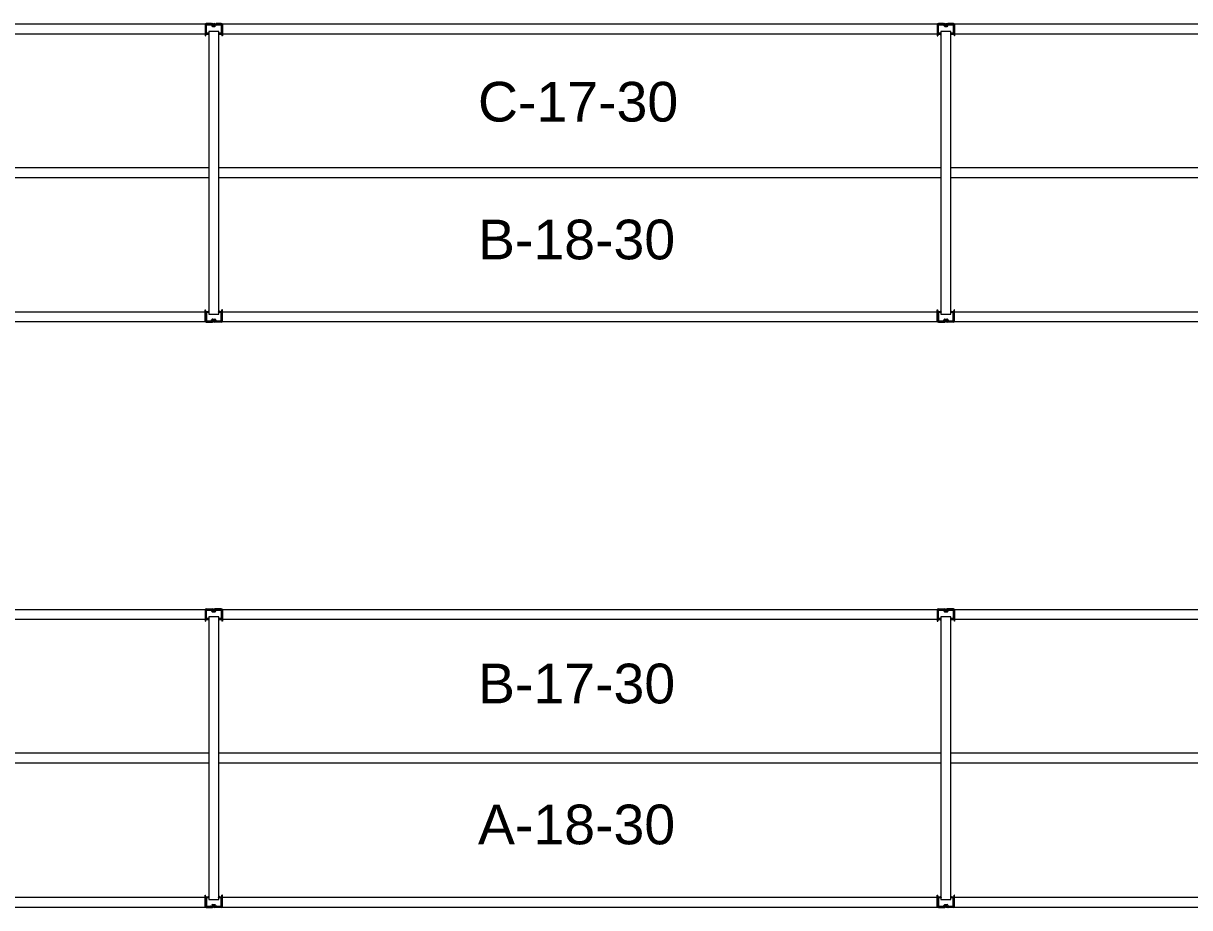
# Model space of a CAD drawing. Header units: inches. Extents: x 2743 to 10591, y -1604 to 5792.
# Drawn here: x 3380.9 to 3616.1, y -746.5 to -568.2 of the extents above; entities that cross this region are included whole.
import ezdxf

# ---------------------------------------------------------------- set-up
doc = ezdxf.new("R2010")
doc.units = ezdxf.units.IN
doc.header["$LTSCALE"] = 0.1875
doc.header["$MEASUREMENT"] = 0
for name, color, linetype, lineweight in [('22 Dimension', 7, 'Continuous', 5), ('32 Echelle', 160, 'Continuous', 15), ('33 Poutre', 30, 'Continuous', 15)]:
    doc.layers.add(name, color=color, linetype=linetype, lineweight=lineweight)
doc.styles.add('arial', font='')
doc.styles.get('arial').set_extended_font_data('Arial')

msp = doc.modelspace()

# ---------------------------------------------------------------- hatches: boundary and pattern name
at = {"layer": '32 Echelle'}
for points in [[(3418.33382, -570.52988), (3418.33382, -570.34238), (3418.14632, -570.34238)], [(3418.33382, -570.52988), (3418.33382, -570.34238), (3418.14632, -570.34238)], [(3420.33382, -570.52988), (3420.33382, -570.34238), (3420.52132, -570.34238)], [(3420.33382, -570.52988), (3420.33382, -570.34238), (3420.52132, -570.34238)], [(3565.95882, -570.52988), (3565.95882, -570.34238), (3565.77132, -570.34238)], [(3565.95882, -570.52988), (3565.95882, -570.34238), (3565.77132, -570.34238)], [(3567.95882, -570.52988), (3567.95882, -570.34238), (3568.14632, -570.34238)], [(3567.95882, -570.52988), (3567.95882, -570.34238), (3568.14632, -570.34238)], [(3418.33382, -626.15488), (3418.33382, -626.34238), (3418.14632, -626.34238)], [(3418.33382, -626.15488), (3418.33382, -626.34238), (3418.14632, -626.34238)], [(3420.33382, -626.15488), (3420.33382, -626.34238), (3420.52132, -626.34238)], [(3420.33382, -626.15488), (3420.33382, -626.34238), (3420.52132, -626.34238)], [(3565.95882, -626.15488), (3565.95882, -626.34238), (3565.77132, -626.34238)], [(3565.95882, -626.15488), (3565.95882, -626.34238), (3565.77132, -626.34238)], [(3567.95882, -626.15488), (3567.95882, -626.34238), (3568.14632, -626.34238)], [(3567.95882, -626.15488), (3567.95882, -626.34238), (3568.14632, -626.34238)], [(3418.33382, -688.52988), (3418.33382, -688.34238), (3418.14632, -688.34238)], [(3418.33382, -688.52988), (3418.33382, -688.34238), (3418.14632, -688.34238)], [(3420.33382, -688.52988), (3420.33382, -688.34238), (3420.52132, -688.34238)], [(3420.33382, -688.52988), (3420.33382, -688.34238), (3420.52132, -688.34238)], [(3565.95882, -688.52988), (3565.95882, -688.34238), (3565.77132, -688.34238)], [(3565.95882, -688.52988), (3565.95882, -688.34238), (3565.77132, -688.34238)], [(3567.95882, -688.52988), (3567.95882, -688.34238), (3568.14632, -688.34238)], [(3567.95882, -688.52988), (3567.95882, -688.34238), (3568.14632, -688.34238)], [(3418.33382, -744.15488), (3418.33382, -744.34238), (3418.14632, -744.34238)], [(3418.33382, -744.15488), (3418.33382, -744.34238), (3418.14632, -744.34238)], [(3420.33382, -744.15488), (3420.33382, -744.34238), (3420.52132, -744.34238)], [(3420.33382, -744.15488), (3420.33382, -744.34238), (3420.52132, -744.34238)], [(3565.95882, -744.15488), (3565.95882, -744.34238), (3565.77132, -744.34238)], [(3565.95882, -744.15488), (3565.95882, -744.34238), (3565.77132, -744.34238)], [(3567.95882, -744.15488), (3567.95882, -744.34238), (3568.14632, -744.34238)], [(3567.95882, -744.15488), (3567.95882, -744.34238), (3568.14632, -744.34238)]]:
    msp.add_hatch(color=256, dxfattribs=at).paths.add_polyline_path(points)

# ---------------------------------------------------------------- linework, layer by layer
at = {"layer": '22 Dimension'}
for p, q in [((3418.33382, -597.34238), (3272.70882, -597.34238)), ((3418.33382, -599.34238), (3272.70882, -599.34238)), ((3565.95882, -597.34238), (3420.33382, -597.34238)), ((3565.95882, -599.34238), (3420.33382, -599.34238)), ((3713.58382, -597.34238), (3567.95882, -597.34238)), ((3713.58382, -599.34238), (3567.95882, -599.34238)), ((3418.33382, -715.34238), (3272.70882, -715.34238)), ((3565.95882, -715.34238), (3420.33382, -715.34238)), ((3713.58382, -715.34238), (3567.95882, -715.34238)), ((3418.33382, -717.34238), (3272.70882, -717.34238)), ((3565.95882, -717.34238), (3420.33382, -717.34238)), ((3713.58382, -717.34238), (3567.95882, -717.34238))]:
    msp.add_line(p, q, dxfattribs=at)
at = {"layer": '32 Echelle', "linetype": 'Continuous', "lineweight": 25}
for p, q in [((3417.70886, -568.52613), (3417.70886, -570.15863)), ((3417.70886, -568.52613), (3417.70886, -570.15863)), ((3417.79886, -570.15863), (3417.79886, -568.52613)), ((3417.79886, -570.15863), (3417.79886, -568.52613)), ((3418.82145, -568.34238), (3417.89261, -568.34238)), ((3418.82145, -568.34238), (3417.89261, -568.34238)), ((3417.89261, -568.43238), (3418.82145, -568.43238)), ((3417.89261, -568.43238), (3418.82145, -568.43238)), ((3418.9111, -568.49872), (3418.95501, -568.64236)), ((3418.9111, -568.49872), (3418.95501, -568.64236)), ((3419.04108, -568.61604), (3418.99717, -568.47241)), ((3419.04108, -568.61604), (3418.99717, -568.47241)), ((3419.5369, -568.68238), (3419.13073, -568.68238)), ((3419.5369, -568.68238), (3419.13073, -568.68238)), ((3419.13073, -568.77238), (3419.5369, -568.77238)), ((3419.13073, -568.77238), (3419.5369, -568.77238)), ((3419.67047, -568.47241), (3419.62655, -568.61604)), ((3419.67047, -568.47241), (3419.62655, -568.61604)), ((3419.71262, -568.64236), (3419.75653, -568.49872)), ((3419.71262, -568.64236), (3419.75653, -568.49872)), ((3420.77502, -568.34238), (3419.84619, -568.34238)), ((3420.77502, -568.34238), (3419.84619, -568.34238)), ((3419.84619, -568.43238), (3420.77502, -568.43238)), ((3419.84619, -568.43238), (3420.77502, -568.43238)), ((3420.86877, -568.52613), (3420.86877, -570.15863)), ((3420.86877, -568.52613), (3420.86877, -570.15863)), ((3420.95877, -570.15863), (3420.95877, -568.52613)), ((3420.95877, -570.15863), (3420.95877, -568.52613)), ((3565.33386, -568.52613), (3565.33386, -570.15863)), ((3565.33386, -568.52613), (3565.33386, -570.15863)), ((3565.42386, -570.15863), (3565.42386, -568.52613)), ((3565.42386, -570.15863), (3565.42386, -568.52613)), ((3566.44645, -568.34238), (3565.51761, -568.34238)), ((3566.44645, -568.34238), (3565.51761, -568.34238)), ((3565.51761, -568.43238), (3566.44645, -568.43238)), ((3565.51761, -568.43238), (3566.44645, -568.43238)), ((3566.5361, -568.49872), (3566.58001, -568.64236)), ((3566.5361, -568.49872), (3566.58001, -568.64236)), ((3566.66608, -568.61604), (3566.62217, -568.47241)), ((3566.66608, -568.61604), (3566.62217, -568.47241)), ((3567.1619, -568.68238), (3566.75573, -568.68238)), ((3567.1619, -568.68238), (3566.75573, -568.68238)), ((3566.75573, -568.77238), (3567.1619, -568.77238)), ((3566.75573, -568.77238), (3567.1619, -568.77238)), ((3567.29547, -568.47241), (3567.25155, -568.61604)), ((3567.29547, -568.47241), (3567.25155, -568.61604)), ((3567.33762, -568.64236), (3567.38153, -568.49872)), ((3567.33762, -568.64236), (3567.38153, -568.49872)), ((3568.40002, -568.34238), (3567.47119, -568.34238)), ((3568.40002, -568.34238), (3567.47119, -568.34238)), ((3567.47119, -568.43238), (3568.40002, -568.43238)), ((3567.47119, -568.43238), (3568.40002, -568.43238)), ((3568.49377, -568.52613), (3568.49377, -570.15863)), ((3568.49377, -568.52613), (3568.49377, -570.15863)), ((3568.58377, -570.15863), (3568.58377, -568.52613)), ((3568.58377, -570.15863), (3568.58377, -568.52613)), ((3418.30886, -570.25238), (3417.89261, -570.25238)), ((3418.30886, -570.25238), (3417.89261, -570.25238)), ((3417.89261, -570.34238), (3418.30886, -570.34238)), ((3417.89261, -570.34238), (3418.30886, -570.34238)), ((3418.30886, -570.34238), (3418.30886, -570.25238)), ((3418.30886, -570.34238), (3418.30886, -570.25238)), ((3420.77502, -570.25238), (3420.35877, -570.25238)), ((3420.35877, -570.25238), (3420.35877, -570.34238)), ((3420.77502, -570.25238), (3420.35877, -570.25238)), ((3420.35877, -570.25238), (3420.35877, -570.34238)), ((3420.35877, -570.34238), (3420.77502, -570.34238)), ((3420.35877, -570.34238), (3420.77502, -570.34238)), ((3565.93386, -570.25238), (3565.51761, -570.25238)), ((3565.93386, -570.25238), (3565.51761, -570.25238)), ((3565.51761, -570.34238), (3565.93386, -570.34238)), ((3565.51761, -570.34238), (3565.93386, -570.34238)), ((3565.93386, -570.34238), (3565.93386, -570.25238)), ((3565.93386, -570.34238), (3565.93386, -570.25238)), ((3568.40002, -570.25238), (3567.98377, -570.25238)), ((3567.98377, -570.25238), (3567.98377, -570.34238)), ((3568.40002, -570.25238), (3567.98377, -570.25238)), ((3567.98377, -570.25238), (3567.98377, -570.34238)), ((3567.98377, -570.34238), (3568.40002, -570.34238)), ((3567.98377, -570.34238), (3568.40002, -570.34238)), ((3417.70886, -628.15863), (3417.70886, -626.52613)), ((3417.70886, -628.15863), (3417.70886, -626.52613)), ((3417.79886, -626.52613), (3417.79886, -628.15863)), ((3417.79886, -626.52613), (3417.79886, -628.15863)), ((3417.89261, -626.34238), (3418.30886, -626.34238)), ((3417.89261, -626.34238), (3418.30886, -626.34238)), ((3418.30886, -626.43238), (3417.89261, -626.43238)), ((3418.30886, -626.43238), (3417.89261, -626.43238)), ((3418.30886, -626.34238), (3418.30886, -626.43238)), ((3418.30886, -626.34238), (3418.30886, -626.43238)), ((3420.35877, -626.34238), (3420.77502, -626.34238)), ((3420.35877, -626.43238), (3420.35877, -626.34238)), ((3420.35877, -626.34238), (3420.77502, -626.34238)), ((3420.35877, -626.43238), (3420.35877, -626.34238)), ((3420.77502, -626.43238), (3420.35877, -626.43238)), ((3420.77502, -626.43238), (3420.35877, -626.43238)), ((3420.86877, -628.15863), (3420.86877, -626.52613)), ((3420.86877, -628.15863), (3420.86877, -626.52613)), ((3420.95877, -626.52613), (3420.95877, -628.15863)), ((3420.95877, -626.52613), (3420.95877, -628.15863)), ((3565.33386, -628.15863), (3565.33386, -626.52613)), ((3565.33386, -628.15863), (3565.33386, -626.52613)), ((3565.42386, -626.52613), (3565.42386, -628.15863)), ((3565.42386, -626.52613), (3565.42386, -628.15863)), ((3565.51761, -626.34238), (3565.93386, -626.34238)), ((3565.51761, -626.34238), (3565.93386, -626.34238)), ((3565.93386, -626.43238), (3565.51761, -626.43238)), ((3565.93386, -626.43238), (3565.51761, -626.43238)), ((3565.93386, -626.34238), (3565.93386, -626.43238)), ((3565.93386, -626.34238), (3565.93386, -626.43238)), ((3567.98377, -626.34238), (3568.40002, -626.34238)), ((3567.98377, -626.43238), (3567.98377, -626.34238)), ((3567.98377, -626.34238), (3568.40002, -626.34238)), ((3567.98377, -626.43238), (3567.98377, -626.34238)), ((3568.40002, -626.43238), (3567.98377, -626.43238)), ((3568.40002, -626.43238), (3567.98377, -626.43238)), ((3568.49377, -628.15863), (3568.49377, -626.52613)), ((3568.49377, -628.15863), (3568.49377, -626.52613)), ((3568.58377, -626.52613), (3568.58377, -628.15863)), ((3568.58377, -626.52613), (3568.58377, -628.15863)), ((3417.89261, -628.25238), (3418.82145, -628.25238)), ((3417.89261, -628.25238), (3418.82145, -628.25238)), ((3418.82145, -628.34238), (3417.89261, -628.34238)), ((3418.82145, -628.34238), (3417.89261, -628.34238)), ((3418.9111, -628.18604), (3418.95501, -628.04241)), ((3418.9111, -628.18604), (3418.95501, -628.04241)), ((3419.04108, -628.06872), (3418.99717, -628.21236)), ((3419.04108, -628.06872), (3418.99717, -628.21236)), ((3419.13073, -627.91238), (3419.5369, -627.91238)), ((3419.13073, -627.91238), (3419.5369, -627.91238)), ((3419.5369, -628.00238), (3419.13073, -628.00238)), ((3419.5369, -628.00238), (3419.13073, -628.00238)), ((3419.67047, -628.21236), (3419.62655, -628.06872)), ((3419.67047, -628.21236), (3419.62655, -628.06872)), ((3419.71262, -628.04241), (3419.75653, -628.18604)), ((3419.71262, -628.04241), (3419.75653, -628.18604)), ((3419.84619, -628.25238), (3420.77502, -628.25238)), ((3419.84619, -628.25238), (3420.77502, -628.25238)), ((3420.77502, -628.34238), (3419.84619, -628.34238)), ((3420.77502, -628.34238), (3419.84619, -628.34238)), ((3565.51761, -628.25238), (3566.44645, -628.25238)), ((3565.51761, -628.25238), (3566.44645, -628.25238)), ((3566.44645, -628.34238), (3565.51761, -628.34238)), ((3566.44645, -628.34238), (3565.51761, -628.34238)), ((3566.5361, -628.18604), (3566.58001, -628.04241)), ((3566.5361, -628.18604), (3566.58001, -628.04241)), ((3566.66608, -628.06872), (3566.62217, -628.21236)), ((3566.66608, -628.06872), (3566.62217, -628.21236)), ((3566.75573, -627.91238), (3567.1619, -627.91238)), ((3566.75573, -627.91238), (3567.1619, -627.91238)), ((3567.1619, -628.00238), (3566.75573, -628.00238)), ((3567.1619, -628.00238), (3566.75573, -628.00238)), ((3567.29547, -628.21236), (3567.25155, -628.06872)), ((3567.29547, -628.21236), (3567.25155, -628.06872)), ((3567.33762, -628.04241), (3567.38153, -628.18604)), ((3567.33762, -628.04241), (3567.38153, -628.18604)), ((3567.47119, -628.25238), (3568.40002, -628.25238)), ((3567.47119, -628.25238), (3568.40002, -628.25238)), ((3568.40002, -628.34238), (3567.47119, -628.34238)), ((3568.40002, -628.34238), (3567.47119, -628.34238)), ((3417.70886, -686.52613), (3417.70886, -688.15863)), ((3417.70886, -686.52613), (3417.70886, -688.15863)), ((3417.79886, -688.15863), (3417.79886, -686.52613)), ((3417.79886, -688.15863), (3417.79886, -686.52613)), ((3418.82145, -686.34238), (3417.89261, -686.34238)), ((3418.82145, -686.34238), (3417.89261, -686.34238)), ((3417.89261, -686.43238), (3418.82145, -686.43238)), ((3417.89261, -686.43238), (3418.82145, -686.43238)), ((3418.9111, -686.49872), (3418.95501, -686.64236)), ((3418.9111, -686.49872), (3418.95501, -686.64236)), ((3419.04108, -686.61604), (3418.99717, -686.47241)), ((3419.04108, -686.61604), (3418.99717, -686.47241)), ((3419.67047, -686.47241), (3419.62655, -686.61604)), ((3419.67047, -686.47241), (3419.62655, -686.61604)), ((3419.71262, -686.64236), (3419.75653, -686.49872)), ((3419.71262, -686.64236), (3419.75653, -686.49872)), ((3420.77502, -686.34238), (3419.84619, -686.34238)), ((3420.77502, -686.34238), (3419.84619, -686.34238)), ((3419.84619, -686.43238), (3420.77502, -686.43238)), ((3419.84619, -686.43238), (3420.77502, -686.43238)), ((3420.86877, -686.52613), (3420.86877, -688.15863)), ((3420.86877, -686.52613), (3420.86877, -688.15863)), ((3420.95877, -688.15863), (3420.95877, -686.52613)), ((3420.95877, -688.15863), (3420.95877, -686.52613)), ((3565.33386, -686.52613), (3565.33386, -688.15863)), ((3565.33386, -686.52613), (3565.33386, -688.15863)), ((3565.42386, -688.15863), (3565.42386, -686.52613)), ((3565.42386, -688.15863), (3565.42386, -686.52613)), ((3566.44645, -686.34238), (3565.51761, -686.34238)), ((3566.44645, -686.34238), (3565.51761, -686.34238)), ((3565.51761, -686.43238), (3566.44645, -686.43238)), ((3565.51761, -686.43238), (3566.44645, -686.43238)), ((3566.5361, -686.49872), (3566.58001, -686.64236)), ((3566.5361, -686.49872), (3566.58001, -686.64236)), ((3566.66608, -686.61604), (3566.62217, -686.47241)), ((3566.66608, -686.61604), (3566.62217, -686.47241)), ((3567.29547, -686.47241), (3567.25155, -686.61604)), ((3567.29547, -686.47241), (3567.25155, -686.61604)), ((3567.33762, -686.64236), (3567.38153, -686.49872)), ((3567.33762, -686.64236), (3567.38153, -686.49872)), ((3568.40002, -686.34238), (3567.47119, -686.34238)), ((3568.40002, -686.34238), (3567.47119, -686.34238)), ((3567.47119, -686.43238), (3568.40002, -686.43238)), ((3567.47119, -686.43238), (3568.40002, -686.43238)), ((3568.49377, -686.52613), (3568.49377, -688.15863)), ((3568.49377, -686.52613), (3568.49377, -688.15863)), ((3568.58377, -688.15863), (3568.58377, -686.52613)), ((3568.58377, -688.15863), (3568.58377, -686.52613)), ((3418.30886, -688.25238), (3417.89261, -688.25238)), ((3418.30886, -688.25238), (3417.89261, -688.25238)), ((3417.89261, -688.34238), (3418.30886, -688.34238)), ((3417.89261, -688.34238), (3418.30886, -688.34238)), ((3418.30886, -688.34238), (3418.30886, -688.25238)), ((3418.30886, -688.34238), (3418.30886, -688.25238)), ((3419.5369, -686.68238), (3419.13073, -686.68238)), ((3419.5369, -686.68238), (3419.13073, -686.68238)), ((3419.13073, -686.77238), (3419.5369, -686.77238)), ((3419.13073, -686.77238), (3419.5369, -686.77238)), ((3420.77502, -688.25238), (3420.35877, -688.25238)), ((3420.35877, -688.25238), (3420.35877, -688.34238)), ((3420.77502, -688.25238), (3420.35877, -688.25238)), ((3420.35877, -688.25238), (3420.35877, -688.34238)), ((3420.35877, -688.34238), (3420.77502, -688.34238)), ((3420.35877, -688.34238), (3420.77502, -688.34238)), ((3565.93386, -688.25238), (3565.51761, -688.25238)), ((3565.93386, -688.25238), (3565.51761, -688.25238)), ((3565.51761, -688.34238), (3565.93386, -688.34238)), ((3565.51761, -688.34238), (3565.93386, -688.34238)), ((3565.93386, -688.34238), (3565.93386, -688.25238)), ((3565.93386, -688.34238), (3565.93386, -688.25238)), ((3567.1619, -686.68238), (3566.75573, -686.68238)), ((3567.1619, -686.68238), (3566.75573, -686.68238)), ((3566.75573, -686.77238), (3567.1619, -686.77238)), ((3566.75573, -686.77238), (3567.1619, -686.77238)), ((3568.40002, -688.25238), (3567.98377, -688.25238)), ((3567.98377, -688.25238), (3567.98377, -688.34238)), ((3568.40002, -688.25238), (3567.98377, -688.25238)), ((3567.98377, -688.25238), (3567.98377, -688.34238)), ((3567.98377, -688.34238), (3568.40002, -688.34238)), ((3567.98377, -688.34238), (3568.40002, -688.34238)), ((3417.70886, -746.15863), (3417.70886, -744.52613)), ((3417.70886, -746.15863), (3417.70886, -744.52613)), ((3417.79886, -744.52613), (3417.79886, -746.15863)), ((3417.79886, -744.52613), (3417.79886, -746.15863)), ((3417.89261, -744.34238), (3418.30886, -744.34238)), ((3417.89261, -744.34238), (3418.30886, -744.34238)), ((3418.30886, -744.43238), (3417.89261, -744.43238)), ((3418.30886, -744.43238), (3417.89261, -744.43238)), ((3418.30886, -744.34238), (3418.30886, -744.43238)), ((3418.30886, -744.34238), (3418.30886, -744.43238)), ((3420.35877, -744.34238), (3420.77502, -744.34238)), ((3420.35877, -744.43238), (3420.35877, -744.34238)), ((3420.35877, -744.34238), (3420.77502, -744.34238)), ((3420.35877, -744.43238), (3420.35877, -744.34238)), ((3420.77502, -744.43238), (3420.35877, -744.43238)), ((3420.77502, -744.43238), (3420.35877, -744.43238)), ((3420.86877, -746.15863), (3420.86877, -744.52613)), ((3420.86877, -746.15863), (3420.86877, -744.52613)), ((3420.95877, -744.52613), (3420.95877, -746.15863)), ((3420.95877, -744.52613), (3420.95877, -746.15863)), ((3565.33386, -746.15863), (3565.33386, -744.52613)), ((3565.33386, -746.15863), (3565.33386, -744.52613)), ((3565.42386, -744.52613), (3565.42386, -746.15863)), ((3565.42386, -744.52613), (3565.42386, -746.15863)), ((3565.51761, -744.34238), (3565.93386, -744.34238)), ((3565.51761, -744.34238), (3565.93386, -744.34238)), ((3565.93386, -744.43238), (3565.51761, -744.43238)), ((3565.93386, -744.43238), (3565.51761, -744.43238)), ((3565.93386, -744.34238), (3565.93386, -744.43238)), ((3565.93386, -744.34238), (3565.93386, -744.43238)), ((3567.98377, -744.34238), (3568.40002, -744.34238)), ((3567.98377, -744.43238), (3567.98377, -744.34238)), ((3567.98377, -744.34238), (3568.40002, -744.34238)), ((3567.98377, -744.43238), (3567.98377, -744.34238)), ((3568.40002, -744.43238), (3567.98377, -744.43238)), ((3568.40002, -744.43238), (3567.98377, -744.43238)), ((3568.49377, -746.15863), (3568.49377, -744.52613)), ((3568.49377, -746.15863), (3568.49377, -744.52613)), ((3568.58377, -744.52613), (3568.58377, -746.15863)), ((3568.58377, -744.52613), (3568.58377, -746.15863)), ((3417.89261, -746.25238), (3418.82145, -746.25238)), ((3417.89261, -746.25238), (3418.82145, -746.25238)), ((3418.82145, -746.34238), (3417.89261, -746.34238)), ((3418.82145, -746.34238), (3417.89261, -746.34238)), ((3418.9111, -746.18604), (3418.95501, -746.04241)), ((3418.9111, -746.18604), (3418.95501, -746.04241)), ((3419.04108, -746.06872), (3418.99717, -746.21236)), ((3419.04108, -746.06872), (3418.99717, -746.21236)), ((3419.13073, -745.91238), (3419.5369, -745.91238)), ((3419.13073, -745.91238), (3419.5369, -745.91238)), ((3419.5369, -746.00238), (3419.13073, -746.00238)), ((3419.5369, -746.00238), (3419.13073, -746.00238)), ((3419.67047, -746.21236), (3419.62655, -746.06872)), ((3419.67047, -746.21236), (3419.62655, -746.06872)), ((3419.71262, -746.04241), (3419.75653, -746.18604)), ((3419.71262, -746.04241), (3419.75653, -746.18604)), ((3419.84619, -746.25238), (3420.77502, -746.25238)), ((3419.84619, -746.25238), (3420.77502, -746.25238)), ((3420.77502, -746.34238), (3419.84619, -746.34238)), ((3420.77502, -746.34238), (3419.84619, -746.34238)), ((3565.51761, -746.25238), (3566.44645, -746.25238)), ((3565.51761, -746.25238), (3566.44645, -746.25238)), ((3566.44645, -746.34238), (3565.51761, -746.34238)), ((3566.44645, -746.34238), (3565.51761, -746.34238)), ((3566.5361, -746.18604), (3566.58001, -746.04241)), ((3566.5361, -746.18604), (3566.58001, -746.04241)), ((3566.66608, -746.06872), (3566.62217, -746.21236)), ((3566.66608, -746.06872), (3566.62217, -746.21236)), ((3566.75573, -745.91238), (3567.1619, -745.91238)), ((3566.75573, -745.91238), (3567.1619, -745.91238)), ((3567.1619, -746.00238), (3566.75573, -746.00238)), ((3567.1619, -746.00238), (3566.75573, -746.00238)), ((3567.29547, -746.21236), (3567.25155, -746.06872)), ((3567.29547, -746.21236), (3567.25155, -746.06872)), ((3567.33762, -746.04241), (3567.38153, -746.18604)), ((3567.33762, -746.04241), (3567.38153, -746.18604)), ((3567.47119, -746.25238), (3568.40002, -746.25238)), ((3567.47119, -746.25238), (3568.40002, -746.25238)), ((3568.40002, -746.34238), (3567.47119, -746.34238)), ((3568.40002, -746.34238), (3567.47119, -746.34238))]:
    msp.add_line(p, q, dxfattribs=at)
at = {"layer": '32 Echelle'}
for p, q in [((3418.33382, -570.34238), (3418.14632, -570.34238)), ((3418.33382, -570.52988), (3418.14632, -570.34238)), ((3418.33382, -570.34238), (3418.14632, -570.34238)), ((3418.33382, -570.52988), (3418.14632, -570.34238)), ((3420.33382, -569.84238), (3418.33382, -569.84238)), ((3418.33382, -569.84238), (3418.33382, -626.84238)), ((3420.33382, -569.84238), (3418.33382, -569.84238)), ((3418.33382, -569.84238), (3418.33382, -626.84238)), ((3418.33382, -570.52988), (3418.33382, -570.34238)), ((3418.33382, -570.52988), (3418.33382, -570.34238)), ((3420.33382, -626.84238), (3420.33382, -569.84238)), ((3420.33382, -626.84238), (3420.33382, -569.84238)), ((3420.33382, -570.34238), (3420.52132, -570.34238)), ((3420.33382, -570.52988), (3420.33382, -570.34238)), ((3420.33382, -570.52988), (3420.52132, -570.34238)), ((3420.33382, -570.34238), (3420.52132, -570.34238)), ((3420.33382, -570.52988), (3420.33382, -570.34238)), ((3420.33382, -570.52988), (3420.52132, -570.34238)), ((3565.95882, -570.34238), (3565.77132, -570.34238)), ((3565.95882, -570.52988), (3565.77132, -570.34238)), ((3565.95882, -570.34238), (3565.77132, -570.34238)), ((3565.95882, -570.52988), (3565.77132, -570.34238)), ((3567.95882, -569.84238), (3565.95882, -569.84238)), ((3565.95882, -569.84238), (3565.95882, -626.84238)), ((3567.95882, -569.84238), (3565.95882, -569.84238)), ((3565.95882, -569.84238), (3565.95882, -626.84238)), ((3565.95882, -570.52988), (3565.95882, -570.34238)), ((3565.95882, -570.52988), (3565.95882, -570.34238)), ((3567.95882, -626.84238), (3567.95882, -569.84238)), ((3567.95882, -626.84238), (3567.95882, -569.84238)), ((3567.95882, -570.34238), (3568.14632, -570.34238)), ((3567.95882, -570.52988), (3567.95882, -570.34238)), ((3567.95882, -570.52988), (3568.14632, -570.34238)), ((3567.95882, -570.34238), (3568.14632, -570.34238)), ((3567.95882, -570.52988), (3567.95882, -570.34238)), ((3567.95882, -570.52988), (3568.14632, -570.34238)), ((3418.33382, -626.15488), (3418.14632, -626.34238)), ((3418.33382, -626.15488), (3418.14632, -626.34238)), ((3418.33382, -626.34238), (3418.14632, -626.34238)), ((3418.33382, -626.34238), (3418.14632, -626.34238)), ((3418.33382, -626.15488), (3418.33382, -626.34238)), ((3418.33382, -626.15488), (3418.33382, -626.34238)), ((3418.33382, -626.84238), (3420.33382, -626.84238)), ((3418.33382, -626.84238), (3420.33382, -626.84238)), ((3420.33382, -626.15488), (3420.33382, -626.34238)), ((3420.33382, -626.15488), (3420.52132, -626.34238)), ((3420.33382, -626.15488), (3420.33382, -626.34238)), ((3420.33382, -626.15488), (3420.52132, -626.34238)), ((3420.33382, -626.34238), (3420.52132, -626.34238)), ((3420.33382, -626.34238), (3420.52132, -626.34238)), ((3565.95882, -626.15488), (3565.77132, -626.34238)), ((3565.95882, -626.15488), (3565.77132, -626.34238)), ((3565.95882, -626.34238), (3565.77132, -626.34238)), ((3565.95882, -626.34238), (3565.77132, -626.34238)), ((3565.95882, -626.15488), (3565.95882, -626.34238)), ((3565.95882, -626.15488), (3565.95882, -626.34238)), ((3565.95882, -626.84238), (3567.95882, -626.84238)), ((3565.95882, -626.84238), (3567.95882, -626.84238)), ((3567.95882, -626.15488), (3567.95882, -626.34238)), ((3567.95882, -626.15488), (3568.14632, -626.34238)), ((3567.95882, -626.15488), (3567.95882, -626.34238)), ((3567.95882, -626.15488), (3568.14632, -626.34238)), ((3567.95882, -626.34238), (3568.14632, -626.34238)), ((3567.95882, -626.34238), (3568.14632, -626.34238)), ((3418.33382, -688.34238), (3418.14632, -688.34238)), ((3418.33382, -688.52988), (3418.14632, -688.34238)), ((3418.33382, -688.34238), (3418.14632, -688.34238)), ((3418.33382, -688.52988), (3418.14632, -688.34238)), ((3420.33382, -687.84238), (3418.33382, -687.84238)), ((3418.33382, -687.84238), (3418.33382, -744.84238)), ((3420.33382, -687.84238), (3418.33382, -687.84238)), ((3418.33382, -687.84238), (3418.33382, -744.84238)), ((3418.33382, -688.52988), (3418.33382, -688.34238)), ((3418.33382, -688.52988), (3418.33382, -688.34238)), ((3420.33382, -744.84238), (3420.33382, -687.84238)), ((3420.33382, -744.84238), (3420.33382, -687.84238)), ((3420.33382, -688.34238), (3420.52132, -688.34238)), ((3420.33382, -688.52988), (3420.33382, -688.34238)), ((3420.33382, -688.52988), (3420.52132, -688.34238)), ((3420.33382, -688.34238), (3420.52132, -688.34238)), ((3420.33382, -688.52988), (3420.33382, -688.34238)), ((3420.33382, -688.52988), (3420.52132, -688.34238)), ((3565.95882, -688.34238), (3565.77132, -688.34238)), ((3565.95882, -688.52988), (3565.77132, -688.34238)), ((3565.95882, -688.34238), (3565.77132, -688.34238)), ((3565.95882, -688.52988), (3565.77132, -688.34238)), ((3567.95882, -687.84238), (3565.95882, -687.84238)), ((3565.95882, -687.84238), (3565.95882, -744.84238)), ((3567.95882, -687.84238), (3565.95882, -687.84238)), ((3565.95882, -687.84238), (3565.95882, -744.84238)), ((3565.95882, -688.52988), (3565.95882, -688.34238)), ((3565.95882, -688.52988), (3565.95882, -688.34238)), ((3567.95882, -744.84238), (3567.95882, -687.84238)), ((3567.95882, -744.84238), (3567.95882, -687.84238)), ((3567.95882, -688.34238), (3568.14632, -688.34238)), ((3567.95882, -688.52988), (3567.95882, -688.34238)), ((3567.95882, -688.52988), (3568.14632, -688.34238)), ((3567.95882, -688.34238), (3568.14632, -688.34238)), ((3567.95882, -688.52988), (3567.95882, -688.34238)), ((3567.95882, -688.52988), (3568.14632, -688.34238)), ((3418.33382, -744.15488), (3418.14632, -744.34238)), ((3418.33382, -744.15488), (3418.14632, -744.34238)), ((3418.33382, -744.34238), (3418.14632, -744.34238)), ((3418.33382, -744.34238), (3418.14632, -744.34238)), ((3418.33382, -744.15488), (3418.33382, -744.34238)), ((3418.33382, -744.15488), (3418.33382, -744.34238)), ((3418.33382, -744.84238), (3420.33382, -744.84238)), ((3418.33382, -744.84238), (3420.33382, -744.84238)), ((3420.33382, -744.15488), (3420.33382, -744.34238)), ((3420.33382, -744.15488), (3420.52132, -744.34238)), ((3420.33382, -744.15488), (3420.33382, -744.34238)), ((3420.33382, -744.15488), (3420.52132, -744.34238)), ((3420.33382, -744.34238), (3420.52132, -744.34238)), ((3420.33382, -744.34238), (3420.52132, -744.34238)), ((3565.95882, -744.15488), (3565.77132, -744.34238)), ((3565.95882, -744.15488), (3565.77132, -744.34238)), ((3565.95882, -744.34238), (3565.77132, -744.34238)), ((3565.95882, -744.34238), (3565.77132, -744.34238)), ((3565.95882, -744.15488), (3565.95882, -744.34238)), ((3565.95882, -744.15488), (3565.95882, -744.34238)), ((3565.95882, -744.84238), (3567.95882, -744.84238)), ((3565.95882, -744.84238), (3567.95882, -744.84238)), ((3567.95882, -744.15488), (3567.95882, -744.34238)), ((3567.95882, -744.15488), (3568.14632, -744.34238)), ((3567.95882, -744.15488), (3567.95882, -744.34238)), ((3567.95882, -744.15488), (3568.14632, -744.34238)), ((3567.95882, -744.34238), (3568.14632, -744.34238)), ((3567.95882, -744.34238), (3568.14632, -744.34238))]:
    msp.add_line(p, q, dxfattribs=at)
at = {"layer": '32 Echelle', "linetype": 'Continuous', "lineweight": 25}
for centre, radius, start, end in [((3417.89261, -568.52613), 0.18375, 90, 180), ((3417.89261, -568.52613), 0.18375, 90, 180), ((3417.89261, -568.52613), 0.09375, 90, 180), ((3417.89261, -568.52613), 0.09375, 90, 180), ((3418.82145, -568.52613), 0.18375, 17, 90), ((3418.82145, -568.52613), 0.18375, 17, 90), ((3418.82145, -568.52613), 0.09375, 17, 90), ((3418.82145, -568.52613), 0.09375, 17, 90), ((3419.13073, -568.58863), 0.18375, 197, 270), ((3419.13073, -568.58863), 0.18375, 197, 270), ((3419.13073, -568.58863), 0.09375, 197, 270), ((3419.13073, -568.58863), 0.09375, 197, 270), ((3419.5369, -568.58863), 0.09375, 270, 343), ((3419.5369, -568.58863), 0.09375, 270, 343), ((3419.5369, -568.58863), 0.18375, 270, 343), ((3419.5369, -568.58863), 0.18375, 270, 343), ((3419.84619, -568.52613), 0.18375, 90, 163), ((3419.84619, -568.52613), 0.18375, 90, 163), ((3419.84619, -568.52613), 0.09375, 90, 163), ((3419.84619, -568.52613), 0.09375, 90, 163), ((3420.77502, -568.52613), 0.18375, 0, 90), ((3420.77502, -568.52613), 0.18375, 0, 90), ((3420.77502, -568.52613), 0.09375, 0, 90), ((3420.77502, -568.52613), 0.09375, 0, 90), ((3565.51761, -568.52613), 0.18375, 90, 180), ((3565.51761, -568.52613), 0.18375, 90, 180), ((3565.51761, -568.52613), 0.09375, 90, 180), ((3565.51761, -568.52613), 0.09375, 90, 180), ((3566.44645, -568.52613), 0.18375, 17, 90), ((3566.44645, -568.52613), 0.18375, 17, 90), ((3566.44645, -568.52613), 0.09375, 17, 90), ((3566.44645, -568.52613), 0.09375, 17, 90), ((3566.75573, -568.58863), 0.18375, 197, 270), ((3566.75573, -568.58863), 0.18375, 197, 270), ((3566.75573, -568.58863), 0.09375, 197, 270), ((3566.75573, -568.58863), 0.09375, 197, 270), ((3567.1619, -568.58863), 0.09375, 270, 343), ((3567.1619, -568.58863), 0.09375, 270, 343), ((3567.1619, -568.58863), 0.18375, 270, 343), ((3567.1619, -568.58863), 0.18375, 270, 343), ((3567.47119, -568.52613), 0.18375, 90, 163), ((3567.47119, -568.52613), 0.18375, 90, 163), ((3567.47119, -568.52613), 0.09375, 90, 163), ((3567.47119, -568.52613), 0.09375, 90, 163), ((3568.40002, -568.52613), 0.18375, 0, 90), ((3568.40002, -568.52613), 0.18375, 0, 90), ((3568.40002, -568.52613), 0.09375, 0, 90), ((3568.40002, -568.52613), 0.09375, 0, 90), ((3417.89261, -570.15863), 0.18375, 180, 270), ((3417.89261, -570.15863), 0.18375, 180, 270), ((3417.89261, -570.15863), 0.09375, 180, 270), ((3417.89261, -570.15863), 0.09375, 180, 270), ((3420.77502, -570.15863), 0.09375, 270, 0), ((3420.77502, -570.15863), 0.18375, 270, 0), ((3420.77502, -570.15863), 0.09375, 270, 0), ((3420.77502, -570.15863), 0.18375, 270, 0), ((3565.51761, -570.15863), 0.18375, 180, 270), ((3565.51761, -570.15863), 0.18375, 180, 270), ((3565.51761, -570.15863), 0.09375, 180, 270), ((3565.51761, -570.15863), 0.09375, 180, 270), ((3568.40002, -570.15863), 0.09375, 270, 0), ((3568.40002, -570.15863), 0.18375, 270, 0), ((3568.40002, -570.15863), 0.09375, 270, 0), ((3568.40002, -570.15863), 0.18375, 270, 0), ((3417.89261, -626.52613), 0.18375, 90, 180), ((3417.89261, -626.52613), 0.18375, 90, 180), ((3417.89261, -626.52613), 0.09375, 90, 180), ((3417.89261, -626.52613), 0.09375, 90, 180), ((3420.77502, -626.52613), 0.18375, 0, 90), ((3420.77502, -626.52613), 0.18375, 0, 90), ((3420.77502, -626.52613), 0.09375, 0, 90), ((3420.77502, -626.52613), 0.09375, 0, 90), ((3565.51761, -626.52613), 0.18375, 90, 180), ((3565.51761, -626.52613), 0.18375, 90, 180), ((3565.51761, -626.52613), 0.09375, 90, 180), ((3565.51761, -626.52613), 0.09375, 90, 180), ((3568.40002, -626.52613), 0.18375, 0, 90), ((3568.40002, -626.52613), 0.18375, 0, 90), ((3568.40002, -626.52613), 0.09375, 0, 90), ((3568.40002, -626.52613), 0.09375, 0, 90), ((3417.89261, -628.15863), 0.18375, 180, 270), ((3417.89261, -628.15863), 0.18375, 180, 270), ((3417.89261, -628.15863), 0.09375, 180, 270), ((3417.89261, -628.15863), 0.09375, 180, 270), ((3418.82145, -628.15863), 0.09375, 270, 343), ((3418.82145, -628.15863), 0.09375, 270, 343), ((3418.82145, -628.15863), 0.18375, 270, 343), ((3418.82145, -628.15863), 0.18375, 270, 343), ((3419.13073, -628.09613), 0.18375, 90, 163), ((3419.13073, -628.09613), 0.18375, 90, 163), ((3419.13073, -628.09613), 0.09375, 90, 163), ((3419.13073, -628.09613), 0.09375, 90, 163), ((3419.5369, -628.09613), 0.18375, 17, 90), ((3419.5369, -628.09613), 0.18375, 17, 90), ((3419.5369, -628.09613), 0.09375, 17, 90), ((3419.5369, -628.09613), 0.09375, 17, 90), ((3419.84619, -628.15863), 0.18375, 197, 270), ((3419.84619, -628.15863), 0.18375, 197, 270), ((3419.84619, -628.15863), 0.09375, 197, 270), ((3419.84619, -628.15863), 0.09375, 197, 270), ((3420.77502, -628.15863), 0.09375, 270, 0), ((3420.77502, -628.15863), 0.18375, 270, 0), ((3420.77502, -628.15863), 0.09375, 270, 0), ((3420.77502, -628.15863), 0.18375, 270, 0), ((3565.51761, -628.15863), 0.18375, 180, 270), ((3565.51761, -628.15863), 0.18375, 180, 270), ((3565.51761, -628.15863), 0.09375, 180, 270), ((3565.51761, -628.15863), 0.09375, 180, 270), ((3566.44645, -628.15863), 0.09375, 270, 343), ((3566.44645, -628.15863), 0.09375, 270, 343), ((3566.44645, -628.15863), 0.18375, 270, 343), ((3566.44645, -628.15863), 0.18375, 270, 343), ((3566.75573, -628.09613), 0.18375, 90, 163), ((3566.75573, -628.09613), 0.18375, 90, 163), ((3566.75573, -628.09613), 0.09375, 90, 163), ((3566.75573, -628.09613), 0.09375, 90, 163), ((3567.1619, -628.09613), 0.18375, 17, 90), ((3567.1619, -628.09613), 0.18375, 17, 90), ((3567.1619, -628.09613), 0.09375, 17, 90), ((3567.1619, -628.09613), 0.09375, 17, 90), ((3567.47119, -628.15863), 0.18375, 197, 270), ((3567.47119, -628.15863), 0.18375, 197, 270), ((3567.47119, -628.15863), 0.09375, 197, 270), ((3567.47119, -628.15863), 0.09375, 197, 270), ((3568.40002, -628.15863), 0.09375, 270, 0), ((3568.40002, -628.15863), 0.18375, 270, 0), ((3568.40002, -628.15863), 0.09375, 270, 0), ((3568.40002, -628.15863), 0.18375, 270, 0), ((3417.89261, -686.52613), 0.18375, 90, 180), ((3417.89261, -686.52613), 0.18375, 90, 180), ((3417.89261, -686.52613), 0.09375, 90, 180), ((3417.89261, -686.52613), 0.09375, 90, 180), ((3418.82145, -686.52613), 0.18375, 17, 90), ((3418.82145, -686.52613), 0.18375, 17, 90), ((3418.82145, -686.52613), 0.09375, 17, 90), ((3418.82145, -686.52613), 0.09375, 17, 90), ((3419.13073, -686.58863), 0.18375, 197, 270), ((3419.13073, -686.58863), 0.18375, 197, 270), ((3419.13073, -686.58863), 0.09375, 197, 270), ((3419.13073, -686.58863), 0.09375, 197, 270), ((3419.5369, -686.58863), 0.09375, 270, 343), ((3419.5369, -686.58863), 0.09375, 270, 343), ((3419.5369, -686.58863), 0.18375, 270, 343), ((3419.5369, -686.58863), 0.18375, 270, 343), ((3419.84619, -686.52613), 0.18375, 90, 163), ((3419.84619, -686.52613), 0.18375, 90, 163), ((3419.84619, -686.52613), 0.09375, 90, 163), ((3419.84619, -686.52613), 0.09375, 90, 163), ((3420.77502, -686.52613), 0.18375, 0, 90), ((3420.77502, -686.52613), 0.18375, 0, 90), ((3420.77502, -686.52613), 0.09375, 0, 90), ((3420.77502, -686.52613), 0.09375, 0, 90), ((3565.51761, -686.52613), 0.18375, 90, 180), ((3565.51761, -686.52613), 0.18375, 90, 180), ((3565.51761, -686.52613), 0.09375, 90, 180), ((3565.51761, -686.52613), 0.09375, 90, 180), ((3566.44645, -686.52613), 0.18375, 17, 90), ((3566.44645, -686.52613), 0.18375, 17, 90), ((3566.44645, -686.52613), 0.09375, 17, 90), ((3566.44645, -686.52613), 0.09375, 17, 90), ((3566.75573, -686.58863), 0.18375, 197, 270), ((3566.75573, -686.58863), 0.18375, 197, 270), ((3566.75573, -686.58863), 0.09375, 197, 270), ((3566.75573, -686.58863), 0.09375, 197, 270), ((3567.1619, -686.58863), 0.09375, 270, 343), ((3567.1619, -686.58863), 0.09375, 270, 343), ((3567.1619, -686.58863), 0.18375, 270, 343), ((3567.1619, -686.58863), 0.18375, 270, 343), ((3567.47119, -686.52613), 0.18375, 90, 163), ((3567.47119, -686.52613), 0.18375, 90, 163), ((3567.47119, -686.52613), 0.09375, 90, 163), ((3567.47119, -686.52613), 0.09375, 90, 163), ((3568.40002, -686.52613), 0.18375, 0, 90), ((3568.40002, -686.52613), 0.18375, 0, 90), ((3568.40002, -686.52613), 0.09375, 0, 90), ((3568.40002, -686.52613), 0.09375, 0, 90), ((3417.89261, -688.15863), 0.18375, 180, 270), ((3417.89261, -688.15863), 0.18375, 180, 270), ((3417.89261, -688.15863), 0.09375, 180, 270), ((3417.89261, -688.15863), 0.09375, 180, 270), ((3420.77502, -688.15863), 0.09375, 270, 0), ((3420.77502, -688.15863), 0.18375, 270, 0), ((3420.77502, -688.15863), 0.09375, 270, 0), ((3420.77502, -688.15863), 0.18375, 270, 0), ((3565.51761, -688.15863), 0.18375, 180, 270), ((3565.51761, -688.15863), 0.18375, 180, 270), ((3565.51761, -688.15863), 0.09375, 180, 270), ((3565.51761, -688.15863), 0.09375, 180, 270), ((3568.40002, -688.15863), 0.09375, 270, 0), ((3568.40002, -688.15863), 0.18375, 270, 0), ((3568.40002, -688.15863), 0.09375, 270, 0), ((3568.40002, -688.15863), 0.18375, 270, 0), ((3417.89261, -744.52613), 0.18375, 90, 180), ((3417.89261, -744.52613), 0.18375, 90, 180), ((3417.89261, -744.52613), 0.09375, 90, 180), ((3417.89261, -744.52613), 0.09375, 90, 180), ((3420.77502, -744.52613), 0.18375, 0, 90), ((3420.77502, -744.52613), 0.18375, 0, 90), ((3420.77502, -744.52613), 0.09375, 0, 90), ((3420.77502, -744.52613), 0.09375, 0, 90), ((3565.51761, -744.52613), 0.18375, 90, 180), ((3565.51761, -744.52613), 0.18375, 90, 180), ((3565.51761, -744.52613), 0.09375, 90, 180), ((3565.51761, -744.52613), 0.09375, 90, 180), ((3568.40002, -744.52613), 0.18375, 0, 90), ((3568.40002, -744.52613), 0.18375, 0, 90), ((3568.40002, -744.52613), 0.09375, 0, 90), ((3568.40002, -744.52613), 0.09375, 0, 90), ((3417.89261, -746.15863), 0.18375, 180, 270), ((3417.89261, -746.15863), 0.18375, 180, 270), ((3417.89261, -746.15863), 0.09375, 180, 270), ((3417.89261, -746.15863), 0.09375, 180, 270), ((3418.82145, -746.15863), 0.09375, 270, 343), ((3418.82145, -746.15863), 0.09375, 270, 343), ((3418.82145, -746.15863), 0.18375, 270, 343), ((3418.82145, -746.15863), 0.18375, 270, 343), ((3419.13073, -746.09613), 0.18375, 90, 163), ((3419.13073, -746.09613), 0.18375, 90, 163), ((3419.13073, -746.09613), 0.09375, 90, 163), ((3419.13073, -746.09613), 0.09375, 90, 163), ((3419.5369, -746.09613), 0.18375, 17, 90), ((3419.5369, -746.09613), 0.18375, 17, 90), ((3419.5369, -746.09613), 0.09375, 17, 90), ((3419.5369, -746.09613), 0.09375, 17, 90), ((3419.84619, -746.15863), 0.18375, 197, 270), ((3419.84619, -746.15863), 0.18375, 197, 270), ((3419.84619, -746.15863), 0.09375, 197, 270), ((3419.84619, -746.15863), 0.09375, 197, 270), ((3420.77502, -746.15863), 0.09375, 270, 0), ((3420.77502, -746.15863), 0.18375, 270, 0), ((3420.77502, -746.15863), 0.09375, 270, 0), ((3420.77502, -746.15863), 0.18375, 270, 0), ((3565.51761, -746.15863), 0.18375, 180, 270), ((3565.51761, -746.15863), 0.18375, 180, 270), ((3565.51761, -746.15863), 0.09375, 180, 270), ((3565.51761, -746.15863), 0.09375, 180, 270), ((3566.44645, -746.15863), 0.09375, 270, 343), ((3566.44645, -746.15863), 0.09375, 270, 343), ((3566.44645, -746.15863), 0.18375, 270, 343), ((3566.44645, -746.15863), 0.18375, 270, 343), ((3566.75573, -746.09613), 0.18375, 90, 163), ((3566.75573, -746.09613), 0.18375, 90, 163), ((3566.75573, -746.09613), 0.09375, 90, 163), ((3566.75573, -746.09613), 0.09375, 90, 163), ((3567.1619, -746.09613), 0.18375, 17, 90), ((3567.1619, -746.09613), 0.18375, 17, 90), ((3567.1619, -746.09613), 0.09375, 17, 90), ((3567.1619, -746.09613), 0.09375, 17, 90), ((3567.47119, -746.15863), 0.18375, 197, 270), ((3567.47119, -746.15863), 0.18375, 197, 270), ((3567.47119, -746.15863), 0.09375, 197, 270), ((3567.47119, -746.15863), 0.09375, 197, 270), ((3568.40002, -746.15863), 0.09375, 270, 0), ((3568.40002, -746.15863), 0.18375, 270, 0), ((3568.40002, -746.15863), 0.09375, 270, 0), ((3568.40002, -746.15863), 0.18375, 270, 0)]:
    msp.add_arc(centre, radius, start, end, dxfattribs=at)
at = {"layer": '33 Poutre'}
for p, q in [((3273.45882, -568.34238), (3417.58382, -568.34238)), ((3417.58382, -568.34238), (3417.58382, -570.34238)), ((3417.58382, -568.46738), (3417.58382, -570.72338)), ((3417.70282, -568.46738), (3417.70282, -570.72338)), ((3419.08982, -568.34238), (3417.82782, -568.34238)), ((3419.21482, -568.68238), (3419.21482, -568.46738)), ((3419.21482, -568.68238), (3419.33382, -568.68238)), ((3419.33382, -568.68238), (3419.33382, -568.46738)), ((3419.33382, -568.68238), (3419.33382, -568.46738)), ((3419.45282, -568.68238), (3419.33382, -568.68238)), ((3419.45282, -568.68238), (3419.45282, -568.46738)), ((3419.57782, -568.34238), (3420.83982, -568.34238)), ((3420.96482, -568.46738), (3420.96482, -570.72338)), ((3421.08382, -568.34238), (3565.20882, -568.34238)), ((3421.08382, -568.34238), (3421.08382, -570.34238)), ((3421.08382, -568.46738), (3421.08382, -570.72338)), ((3565.20882, -568.34238), (3565.20882, -570.34238)), ((3565.20882, -568.46738), (3565.20882, -570.72338)), ((3565.32782, -568.46738), (3565.32782, -570.72338)), ((3566.71482, -568.34238), (3565.45282, -568.34238)), ((3566.83982, -568.68238), (3566.83982, -568.46738)), ((3566.83982, -568.68238), (3566.95882, -568.68238)), ((3566.95882, -568.68238), (3566.95882, -568.46738)), ((3566.95882, -568.68238), (3566.95882, -568.46738)), ((3567.07782, -568.68238), (3566.95882, -568.68238)), ((3567.07782, -568.68238), (3567.07782, -568.46738)), ((3567.20282, -568.34238), (3568.46482, -568.34238)), ((3568.58982, -568.46738), (3568.58982, -570.72338)), ((3568.70882, -568.34238), (3712.83382, -568.34238)), ((3568.70882, -568.34238), (3568.70882, -570.34238)), ((3568.70882, -568.46738), (3568.70882, -570.72338)), ((3273.45882, -570.34238), (3417.58382, -570.34238)), ((3417.58382, -570.72338), (3417.70282, -570.72338)), ((3421.08382, -570.72338), (3420.96482, -570.72338)), ((3421.08382, -570.34238), (3565.20882, -570.34238)), ((3565.20882, -570.72338), (3565.32782, -570.72338)), ((3568.70882, -570.72338), (3568.58982, -570.72338)), ((3568.70882, -570.34238), (3712.83382, -570.34238)), ((3273.45882, -626.34238), (3417.58382, -626.34238)), ((3417.58382, -628.21738), (3417.58382, -625.96138)), ((3417.58382, -625.96138), (3417.70282, -625.96138)), ((3417.58382, -628.34238), (3417.58382, -626.34238)), ((3417.70282, -628.21738), (3417.70282, -625.96138)), ((3421.08382, -625.96138), (3420.96482, -625.96138)), ((3420.96482, -628.21738), (3420.96482, -625.96138)), ((3421.08382, -628.21738), (3421.08382, -625.96138)), ((3421.08382, -626.34238), (3565.20882, -626.34238)), ((3421.08382, -628.34238), (3421.08382, -626.34238)), ((3565.20882, -628.21738), (3565.20882, -625.96138)), ((3565.20882, -625.96138), (3565.32782, -625.96138)), ((3565.20882, -628.34238), (3565.20882, -626.34238)), ((3565.32782, -628.21738), (3565.32782, -625.96138)), ((3568.70882, -625.96138), (3568.58982, -625.96138)), ((3568.58982, -628.21738), (3568.58982, -625.96138)), ((3568.70882, -628.21738), (3568.70882, -625.96138)), ((3568.70882, -626.34238), (3712.83382, -626.34238)), ((3568.70882, -628.34238), (3568.70882, -626.34238)), ((3273.45882, -628.34238), (3417.58382, -628.34238)), ((3419.08982, -628.34238), (3417.82782, -628.34238)), ((3417.82782, -628.46138), (3419.08982, -628.46138)), ((3419.21482, -628.00238), (3419.21482, -628.21738)), ((3419.21482, -628.00238), (3419.33382, -628.00238)), ((3419.33382, -628.00238), (3419.33382, -628.21738)), ((3419.33382, -628.00238), (3419.33382, -628.21738)), ((3419.45282, -628.00238), (3419.33382, -628.00238)), ((3419.45282, -628.00238), (3419.45282, -628.21738)), ((3419.57782, -628.34238), (3420.83982, -628.34238)), ((3420.83982, -628.46138), (3419.57782, -628.46138)), ((3421.08382, -628.34238), (3565.20882, -628.34238)), ((3566.71482, -628.34238), (3565.45282, -628.34238)), ((3565.45282, -628.46138), (3566.71482, -628.46138)), ((3566.83982, -628.00238), (3566.83982, -628.21738)), ((3566.83982, -628.00238), (3566.95882, -628.00238)), ((3566.95882, -628.00238), (3566.95882, -628.21738)), ((3566.95882, -628.00238), (3566.95882, -628.21738)), ((3567.07782, -628.00238), (3566.95882, -628.00238)), ((3567.07782, -628.00238), (3567.07782, -628.21738)), ((3567.20282, -628.34238), (3568.46482, -628.34238)), ((3568.46482, -628.46138), (3567.20282, -628.46138)), ((3568.70882, -628.34238), (3712.83382, -628.34238)), ((3273.45882, -686.34238), (3417.58382, -686.34238)), ((3417.58382, -686.34238), (3417.58382, -688.34238)), ((3417.58382, -686.46738), (3417.58382, -688.72338)), ((3417.70282, -686.46738), (3417.70282, -688.72338)), ((3417.82782, -686.22338), (3419.08982, -686.22338)), ((3419.08982, -686.34238), (3417.82782, -686.34238)), ((3419.21482, -686.68238), (3419.21482, -686.46738)), ((3419.33382, -686.68238), (3419.33382, -686.46738)), ((3419.33382, -686.68238), (3419.33382, -686.46738)), ((3419.45282, -686.68238), (3419.45282, -686.46738)), ((3420.83982, -686.22338), (3419.57782, -686.22338)), ((3419.57782, -686.34238), (3420.83982, -686.34238)), ((3420.96482, -686.46738), (3420.96482, -688.72338)), ((3421.08382, -686.34238), (3565.20882, -686.34238)), ((3421.08382, -686.34238), (3421.08382, -688.34238)), ((3421.08382, -686.46738), (3421.08382, -688.72338)), ((3565.20882, -686.34238), (3565.20882, -688.34238)), ((3565.20882, -686.46738), (3565.20882, -688.72338)), ((3565.32782, -686.46738), (3565.32782, -688.72338)), ((3565.45282, -686.22338), (3566.71482, -686.22338)), ((3566.71482, -686.34238), (3565.45282, -686.34238)), ((3566.83982, -686.68238), (3566.83982, -686.46738)), ((3566.95882, -686.68238), (3566.95882, -686.46738)), ((3566.95882, -686.68238), (3566.95882, -686.46738)), ((3567.07782, -686.68238), (3567.07782, -686.46738)), ((3568.46482, -686.22338), (3567.20282, -686.22338)), ((3567.20282, -686.34238), (3568.46482, -686.34238)), ((3568.58982, -686.46738), (3568.58982, -688.72338)), ((3568.70882, -686.34238), (3712.83382, -686.34238)), ((3568.70882, -686.34238), (3568.70882, -688.34238)), ((3568.70882, -686.46738), (3568.70882, -688.72338)), ((3273.45882, -688.34238), (3417.58382, -688.34238)), ((3417.58382, -688.72338), (3417.70282, -688.72338)), ((3419.21482, -686.68238), (3419.33382, -686.68238)), ((3419.45282, -686.68238), (3419.33382, -686.68238)), ((3421.08382, -688.72338), (3420.96482, -688.72338)), ((3421.08382, -688.34238), (3565.20882, -688.34238)), ((3565.20882, -688.72338), (3565.32782, -688.72338)), ((3566.83982, -686.68238), (3566.95882, -686.68238)), ((3567.07782, -686.68238), (3566.95882, -686.68238)), ((3568.70882, -688.72338), (3568.58982, -688.72338)), ((3568.70882, -688.34238), (3712.83382, -688.34238)), ((3273.45882, -744.34238), (3417.58382, -744.34238)), ((3417.58382, -746.21738), (3417.58382, -743.96138)), ((3417.58382, -743.96138), (3417.70282, -743.96138)), ((3417.58382, -746.34238), (3417.58382, -744.34238)), ((3417.70282, -746.21738), (3417.70282, -743.96138)), ((3421.08382, -743.96138), (3420.96482, -743.96138)), ((3420.96482, -746.21738), (3420.96482, -743.96138)), ((3421.08382, -746.21738), (3421.08382, -743.96138)), ((3421.08382, -744.34238), (3565.20882, -744.34238)), ((3421.08382, -746.34238), (3421.08382, -744.34238)), ((3565.20882, -746.21738), (3565.20882, -743.96138)), ((3565.20882, -743.96138), (3565.32782, -743.96138)), ((3565.20882, -746.34238), (3565.20882, -744.34238)), ((3565.32782, -746.21738), (3565.32782, -743.96138)), ((3568.70882, -743.96138), (3568.58982, -743.96138)), ((3568.58982, -746.21738), (3568.58982, -743.96138)), ((3568.70882, -746.21738), (3568.70882, -743.96138)), ((3568.70882, -744.34238), (3712.83382, -744.34238)), ((3568.70882, -746.34238), (3568.70882, -744.34238)), ((3273.45882, -746.34238), (3417.58382, -746.34238)), ((3419.08982, -746.34238), (3417.82782, -746.34238)), ((3417.82782, -746.46138), (3419.08982, -746.46138)), ((3419.21482, -746.00238), (3419.21482, -746.21738)), ((3419.21482, -746.00238), (3419.33382, -746.00238)), ((3419.33382, -746.00238), (3419.33382, -746.21738)), ((3419.33382, -746.00238), (3419.33382, -746.21738)), ((3419.45282, -746.00238), (3419.33382, -746.00238)), ((3419.45282, -746.00238), (3419.45282, -746.21738)), ((3419.57782, -746.34238), (3420.83982, -746.34238)), ((3420.83982, -746.46138), (3419.57782, -746.46138)), ((3421.08382, -746.34238), (3565.20882, -746.34238)), ((3566.71482, -746.34238), (3565.45282, -746.34238)), ((3565.45282, -746.46138), (3566.71482, -746.46138)), ((3566.83982, -746.00238), (3566.83982, -746.21738)), ((3566.83982, -746.00238), (3566.95882, -746.00238)), ((3566.95882, -746.00238), (3566.95882, -746.21738)), ((3566.95882, -746.00238), (3566.95882, -746.21738)), ((3567.07782, -746.00238), (3566.95882, -746.00238)), ((3567.07782, -746.00238), (3567.07782, -746.21738)), ((3567.20282, -746.34238), (3568.46482, -746.34238)), ((3568.46482, -746.46138), (3567.20282, -746.46138)), ((3568.70882, -746.34238), (3712.83382, -746.34238))]:
    msp.add_line(p, q, dxfattribs=at)
for centre, radius, start, end in [((3417.82782, -568.46738), 0.244, 90, 180), ((3417.82782, -568.46738), 0.125, 90, 180), ((3419.08982, -568.46738), 0.244, 0, 90), ((3419.08982, -568.46738), 0.125, 0, 90), ((3419.57782, -568.46738), 0.244, 90, 180), ((3419.57782, -568.46738), 0.125, 90, 180), ((3420.83982, -568.46738), 0.244, 0, 90), ((3420.83982, -568.46738), 0.125, 0, 90), ((3565.45282, -568.46738), 0.244, 90, 180), ((3565.45282, -568.46738), 0.125, 90, 180), ((3566.71482, -568.46738), 0.244, 0, 90), ((3566.71482, -568.46738), 0.125, 0, 90), ((3567.20282, -568.46738), 0.244, 90, 180), ((3567.20282, -568.46738), 0.125, 90, 180), ((3568.46482, -568.46738), 0.244, 0, 90), ((3568.46482, -568.46738), 0.125, 0, 90), ((3417.82782, -628.21738), 0.244, 180, 270), ((3417.82782, -628.21738), 0.125, 180, 270), ((3419.08982, -628.21738), 0.125, 270, 0), ((3419.08982, -628.21738), 0.244, 270, 0), ((3419.57782, -628.21738), 0.244, 180, 270), ((3419.57782, -628.21738), 0.125, 180, 270), ((3420.83982, -628.21738), 0.244, 270, 0), ((3420.83982, -628.21738), 0.125, 270, 0), ((3565.45282, -628.21738), 0.244, 180, 270), ((3565.45282, -628.21738), 0.125, 180, 270), ((3566.71482, -628.21738), 0.125, 270, 0), ((3566.71482, -628.21738), 0.244, 270, 0), ((3567.20282, -628.21738), 0.244, 180, 270), ((3567.20282, -628.21738), 0.125, 180, 270), ((3568.46482, -628.21738), 0.244, 270, 0), ((3568.46482, -628.21738), 0.125, 270, 0), ((3417.82782, -686.46738), 0.244, 90, 180), ((3417.82782, -686.46738), 0.125, 90, 180), ((3419.08982, -686.46738), 0.244, 0, 90), ((3419.08982, -686.46738), 0.125, 0, 90), ((3419.57782, -686.46738), 0.244, 90, 180), ((3419.57782, -686.46738), 0.125, 90, 180), ((3420.83982, -686.46738), 0.244, 0, 90), ((3420.83982, -686.46738), 0.125, 0, 90), ((3565.45282, -686.46738), 0.244, 90, 180), ((3565.45282, -686.46738), 0.125, 90, 180), ((3566.71482, -686.46738), 0.244, 0, 90), ((3566.71482, -686.46738), 0.125, 0, 90), ((3567.20282, -686.46738), 0.244, 90, 180), ((3567.20282, -686.46738), 0.125, 90, 180), ((3568.46482, -686.46738), 0.244, 0, 90), ((3568.46482, -686.46738), 0.125, 0, 90), ((3417.82782, -746.21738), 0.244, 180, 270), ((3417.82782, -746.21738), 0.125, 180, 270), ((3419.08982, -746.21738), 0.125, 270, 0), ((3419.08982, -746.21738), 0.244, 270, 0), ((3419.57782, -746.21738), 0.244, 180, 270), ((3419.57782, -746.21738), 0.125, 180, 270), ((3420.83982, -746.21738), 0.244, 270, 0), ((3420.83982, -746.21738), 0.125, 270, 0), ((3565.45282, -746.21738), 0.244, 180, 270), ((3565.45282, -746.21738), 0.125, 180, 270), ((3566.71482, -746.21738), 0.125, 270, 0), ((3566.71482, -746.21738), 0.244, 270, 0), ((3567.20282, -746.21738), 0.244, 180, 270), ((3567.20282, -746.21738), 0.125, 180, 270), ((3568.46482, -746.21738), 0.244, 270, 0), ((3568.46482, -746.21738), 0.125, 270, 0)]:
    msp.add_arc(centre, radius, start, end, dxfattribs=at)

# ---------------------------------------------------------------- texts
at = {"layer": '22 Dimension', "char_height": 8, "attachment_point": 1, "style": 'arial'}
for s, insert in [('{\\fArial Unicode MS|b0|i0|c0|p2;\\C8;C-17-30}', (3472.61083, -580.02001)), ('{\\fArial Unicode MS|b0|i0|c0|p2;\\C8;B-18-30}', (3472.61083, -607.79155)), ('{\\fArial Unicode MS|b0|i0|c0|p2;\\C8;B-17-30}', (3472.61083, -697.28221)), ('{\\fArial Unicode MS|b0|i0|c0|p2;\\C8;A-18-30}', (3472.61083, -725.69167))]:
    msp.add_mtext_dynamic_manual_height_columns(s, width=68.8901007, gutter_width=5, heights=[0], dxfattribs=dict(at, insert=insert))

doc.saveas('drawing.dxf')
